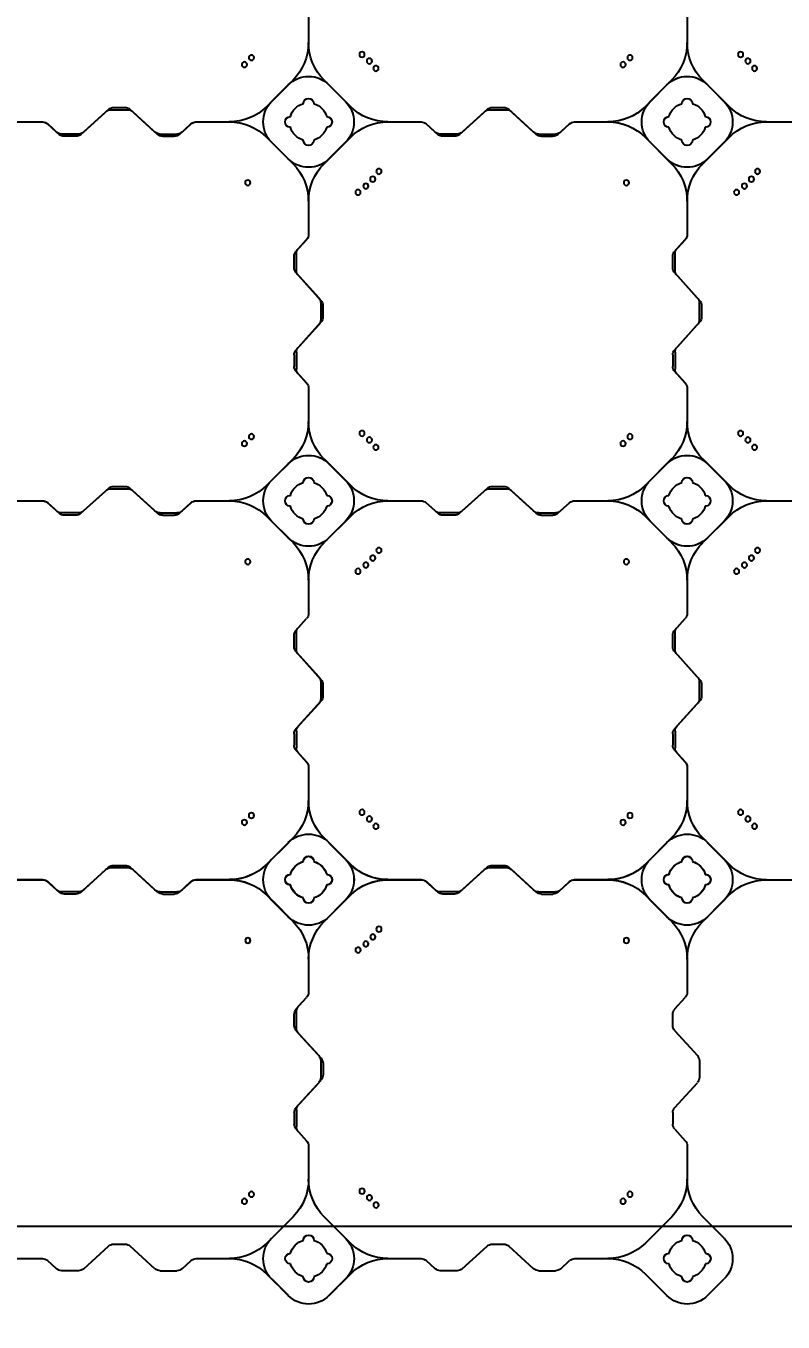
# Model space of a CAD drawing. Header units: millimetres. Extents: x -1612139 to -1260738, y 1141106 to 1536160.
# Drawn here: x -1322892 to -1321892, y 1253728 to 1255438 of the extents above; entities that cross this region are included whole.
import ezdxf

# ---------------------------------------------------------------- set-up
doc = ezdxf.new("R2010")
doc.units = ezdxf.units.MM
doc.header["$LTSCALE"] = 10
doc.layers.get('0').update_dxf_attribs({"linetype": 'CONTINUOUS'})
doc.layers.get('DEFPOINTS').update_dxf_attribs({"linetype": 'CONTINUOUS'})
doc.layers.add('W-FLOAT_BOWL浮筒', color=253, linetype='CONTINUOUS')
doc.styles.add('STANDARD_T3', font='simplex.shx', dxfattribs={"width": 0.7, "bigfont": 'gbcbig.shx'})
doc.dimstyles.new('W&&200', dxfattribs={"dimtxt": 700, "dimasz": 200, "dimexe": 500, "dimexo": 600, "dimgap": 200, "dimtad": 1, "dimdec": 0, "dimzin": 0, "dimdsep": 46, "dimtxsty": 'STANDARD_T3', "dimcen": 0.09, "dimclrd": 1, "dimclre": 1, "dimclrt": 7, "dimazin": 2, "dimtfac": 1, "dimtdec": 0, "dimtix": 1, "dimtmove": 2, "dimatfit": 3, "dimfxl": 100, "dimtolj": 1, "dimtzin": 0, "dimarcsym": 0})

# ---------------------------------------------------------------- blocks, each defined once
blk = doc.blocks.new('蓝色')
at = {"layer": 'W-FLOAT_BOWL浮筒', "color": 5}
for p, q in [((10479.5, 1549.2), (10451.2, 1520.9)), ((10457.5, 1527.3), (10479.4, 1549.2)), ((10533.2, 1549.2), (10555.2, 1527.3)), ((10533.2, 1549.2), (10561.5, 1520.9)), ((10979.5, 1549.2), (10951.2, 1520.9)), ((10957.5, 1527.3), (10979.4, 1549.2)), ((11033.2, 1549.2), (11055.2, 1527.3)), ((11033.2, 1549.2), (11061.5, 1520.9)), ((10173.5, 1513.8), (10161.6, 1503)), ((10202.5, 1516.4), (10180.2, 1516.4)), ((10209.2, 1513.8), (10242, 1484)), ((10303.5, 1513.8), (10270.7, 1484)), ((10310.2, 1516.4), (10332.5, 1516.4)), ((10339.2, 1513.8), (10351.1, 1503)), ((10673.5, 1513.8), (10661.6, 1503)), ((10702.5, 1516.4), (10680.2, 1516.4)), ((10709.2, 1513.8), (10742, 1484)), ((10803.5, 1513.8), (10770.7, 1484)), ((10810.2, 1516.4), (10832.5, 1516.4)), ((10839.2, 1513.8), (10851.1, 1503)), ((10110.9, 1500.4), (10154.9, 1500.4)), ((10357.8, 1500.4), (10401.6, 1500.4)), ((10610.9, 1500.4), (10654.9, 1500.4)), ((10857.8, 1500.4), (10901.6, 1500.4)), ((11110.9, 1500.4), (11154.9, 1500.4)), ((10248.7, 1481.4), (10264, 1481.4)), ((10485.8, 1445.1), (10451.1, 1479.9)), ((10457.5, 1473.5), (10485.8, 1445.2)), ((10526.8, 1445.1), (10561.6, 1479.9)), ((10555.2, 1473.5), (10526.8, 1445.2)), ((10748.7, 1481.4), (10764, 1481.4)), ((10985.8, 1445.1), (10951.1, 1479.9)), ((10957.5, 1473.5), (10985.8, 1445.2)), ((11026.8, 1445.1), (11061.6, 1479.9)), ((11055.2, 1473.5), (11026.8, 1445.2)), ((10506.3, 1351.6), (10506.3, 1395.8)), ((10506.3, 1351.8), (10506.3, 1395.8)), ((11006.3, 1351.6), (11006.3, 1395.8)), ((11006.3, 1351.8), (11006.3, 1395.8)), ((10489.9, 1329.7), (10503.7, 1344.9)), ((10492.9, 1333.2), (10503.7, 1345.1)), ((10989.9, 1329.7), (11003.7, 1344.9)), ((10992.9, 1333.2), (11003.7, 1345.1)), ((10487.3, 1307.7), (10487.3, 1323)), ((10490.3, 1304.2), (10490.3, 1326.5)), ((10987.3, 1307.7), (10987.3, 1323)), ((10990.3, 1304.2), (10990.3, 1326.5)), ((10489.9, 1301), (10519.7, 1268.2)), ((10989.9, 1301), (11019.7, 1268.2)), ((10492.9, 1297.5), (10522.7, 1264.7)), ((10992.9, 1297.5), (11022.7, 1264.7)), ((10522.3, 1239.2), (10522.3, 1261.5)), ((10525.3, 1242.7), (10525.3, 1258)), ((11022.3, 1239.2), (11022.3, 1261.5)), ((11025.3, 1242.7), (11025.3, 1258)), ((10489.9, 1199.7), (10519.7, 1232.5)), ((10492.9, 1203.2), (10522.7, 1236)), ((10989.9, 1199.7), (11019.7, 1232.5)), ((10992.9, 1203.2), (11022.7, 1236)), ((10487.3, 1193), (10487.3, 1177.7)), ((10490.3, 1196.5), (10490.3, 1174.2)), ((10987.3, 1193), (10987.3, 1177.7)), ((10990.3, 1196.5), (10990.3, 1174.2)), ((10489.9, 1171), (10503.7, 1155.8)), ((10492.9, 1167.5), (10503.7, 1155.6)), ((10989.9, 1171), (11003.7, 1155.8)), ((10992.9, 1167.5), (11003.7, 1155.6)), ((10506.3, 1105.1), (10506.3, 1149.1)), ((10506.3, 1105.1), (10506.3, 1148.9)), ((11006.3, 1105.1), (11006.3, 1149.1)), ((11006.3, 1105.1), (11006.3, 1148.9)), ((10451.1, 1020.9), (10485.8, 1055.6)), ((10479.5, 1049.2), (10451.2, 1020.9)), ((10457.5, 1027.2), (10485.8, 1055.5)), ((10457.5, 1027.3), (10479.4, 1049.2)), ((10561.6, 1020.9), (10526.8, 1055.6)), ((10555.2, 1027.2), (10526.8, 1055.5)), ((10533.2, 1049.2), (10555.2, 1027.3)), ((10533.2, 1049.2), (10561.5, 1020.9)), ((10951.1, 1020.9), (10985.8, 1055.6)), ((10979.5, 1049.2), (10951.2, 1020.9)), ((10957.5, 1027.2), (10985.8, 1055.5)), ((10957.5, 1027.3), (10979.4, 1049.2)), ((11061.6, 1020.9), (11026.8, 1055.6)), ((11055.2, 1027.2), (11026.8, 1055.5)), ((11033.2, 1049.2), (11055.2, 1027.3)), ((11033.2, 1049.2), (11061.5, 1020.9)), ((10173.5, 1013.8), (10161.6, 1003)), ((10177, 1016.8), (10161.8, 1003)), ((10202.5, 1016.4), (10180.2, 1016.4)), ((10199, 1019.4), (10183.7, 1019.4)), ((10205.7, 1016.8), (10238.5, 987)), ((10209.2, 1013.8), (10242, 984)), ((10303.5, 1013.8), (10270.7, 984)), ((10307, 1016.8), (10274.2, 987)), ((10310.2, 1016.4), (10332.5, 1016.4)), ((10313.7, 1019.4), (10329, 1019.4)), ((10335.7, 1016.8), (10350.9, 1003)), ((10339.2, 1013.8), (10351.1, 1003)), ((10673.5, 1013.8), (10661.6, 1003)), ((10677, 1016.8), (10661.8, 1003)), ((10702.5, 1016.4), (10680.2, 1016.4)), ((10699, 1019.4), (10683.7, 1019.4)), ((10705.7, 1016.8), (10738.5, 987)), ((10709.2, 1013.8), (10742, 984)), ((10803.5, 1013.8), (10770.7, 984)), ((10807, 1016.8), (10774.2, 987)), ((10810.2, 1016.4), (10832.5, 1016.4)), ((10813.7, 1019.4), (10829, 1019.4)), ((10835.7, 1016.8), (10850.9, 1003)), ((10839.2, 1013.8), (10851.1, 1003)), ((10110.9, 1000.4), (10154.9, 1000.4)), ((10110.9, 1000.4), (10155.1, 1000.4)), ((10357.6, 1000.4), (10401.6, 1000.4)), ((10357.8, 1000.4), (10401.6, 1000.4)), ((10610.9, 1000.4), (10654.9, 1000.4)), ((10610.9, 1000.4), (10655.1, 1000.4)), ((10857.6, 1000.4), (10901.6, 1000.4)), ((10857.8, 1000.4), (10901.6, 1000.4)), ((11110.9, 1000.4), (11154.9, 1000.4)), ((11110.9, 1000.4), (11155.1, 1000.4)), ((10245.2, 984.4), (10267.5, 984.4)), ((10248.7, 981.4), (10264, 981.4)), ((10485.8, 945.1), (10451.1, 979.9)), ((10479.5, 951.6), (10451.2, 979.9)), ((10526.8, 945.1), (10561.6, 979.9)), ((10533.2, 951.6), (10561.5, 979.9)), ((10745.2, 984.4), (10767.5, 984.4)), ((10748.7, 981.4), (10764, 981.4)), ((10985.8, 945.1), (10951.1, 979.9)), ((10979.5, 951.6), (10951.2, 979.9)), ((11026.8, 945.1), (11061.6, 979.9)), ((11033.2, 951.6), (11061.5, 979.9)), ((10457.5, 973.5), (10485.8, 945.2)), ((10479.4, 951.6), (10457.5, 973.5)), ((10555.2, 973.5), (10526.8, 945.2)), ((10555.2, 973.5), (10533.2, 951.6)), ((10957.5, 973.5), (10985.8, 945.2)), ((10979.4, 951.6), (10957.5, 973.5)), ((11055.2, 973.5), (11026.8, 945.2)), ((11055.2, 973.5), (11033.2, 951.6)), ((10506.3, 851.6), (10506.3, 895.8)), ((10506.3, 851.8), (10506.3, 895.8)), ((11006.3, 851.6), (11006.3, 895.8)), ((11006.3, 851.8), (11006.3, 895.8)), ((10489.9, 829.7), (10503.7, 844.9)), ((10492.9, 833.2), (10503.7, 845.1)), ((10989.9, 829.7), (11003.7, 844.9)), ((10992.9, 833.2), (11003.7, 845.1)), ((10487.3, 807.7), (10487.3, 823)), ((10490.3, 804.2), (10490.3, 826.5)), ((10987.3, 807.7), (10987.3, 823)), ((10990.3, 804.2), (10990.3, 826.5)), ((10489.9, 801), (10519.7, 768.2)), ((10492.9, 797.5), (10522.7, 764.7)), ((10989.9, 801), (11019.7, 768.2)), ((10992.9, 797.5), (11022.7, 764.7)), ((10522.3, 739.2), (10522.3, 761.5)), ((10525.3, 742.7), (10525.3, 758)), ((11022.3, 739.2), (11022.3, 761.5)), ((11025.3, 742.7), (11025.3, 758)), ((10492.9, 703.2), (10522.7, 736)), ((10992.9, 703.2), (11022.7, 736)), ((10489.9, 699.7), (10519.7, 732.5)), ((10989.9, 699.7), (11019.7, 732.5)), ((10487.3, 693), (10487.3, 677.7)), ((10490.3, 696.5), (10490.3, 674.2)), ((10987.3, 693), (10987.3, 677.7)), ((10990.3, 696.5), (10990.3, 674.2)), ((10489.9, 671), (10503.7, 655.8)), ((10492.9, 667.5), (10503.7, 655.6)), ((10989.9, 671), (11003.7, 655.8)), ((10992.9, 667.5), (11003.7, 655.6)), ((10506.3, 605.1), (10506.3, 649.1)), ((10506.3, 605.1), (10506.3, 648.9)), ((11006.3, 605.1), (11006.3, 649.1)), ((11006.3, 605.1), (11006.3, 648.9)), ((10451.1, 520.9), (10485.8, 555.6)), ((10479.5, 549.2), (10451.2, 520.9)), ((10457.5, 527.2), (10485.8, 555.5)), ((10457.5, 527.3), (10479.4, 549.2)), ((10561.6, 520.9), (10526.8, 555.6)), ((10555.2, 527.2), (10526.8, 555.5)), ((10533.2, 549.2), (10555.2, 527.3)), ((10533.2, 549.2), (10561.5, 520.9)), ((10951.1, 520.9), (10985.8, 555.6)), ((10979.5, 549.2), (10951.2, 520.9)), ((10957.5, 527.2), (10985.8, 555.5)), ((10957.5, 527.3), (10979.4, 549.2)), ((11061.6, 520.9), (11026.8, 555.6)), ((11055.2, 527.2), (11026.8, 555.5)), ((11033.2, 549.2), (11055.2, 527.3)), ((11033.2, 549.2), (11061.5, 520.9)), ((10173.5, 513.8), (10161.6, 503)), ((10177, 516.8), (10161.8, 503)), ((10202.5, 516.4), (10180.2, 516.4)), ((10199, 519.4), (10183.7, 519.4)), ((10205.7, 516.8), (10238.5, 487)), ((10209.2, 513.8), (10242, 484)), ((10303.5, 513.8), (10270.7, 484)), ((10307, 516.8), (10274.2, 487)), ((10310.2, 516.4), (10332.5, 516.4)), ((10313.7, 519.4), (10329, 519.4)), ((10335.7, 516.8), (10350.9, 503)), ((10339.2, 513.8), (10351.1, 503)), ((10673.5, 513.8), (10661.6, 503)), ((10677, 516.8), (10661.8, 503)), ((10702.5, 516.4), (10680.2, 516.4)), ((10699, 519.4), (10683.7, 519.4)), ((10705.7, 516.8), (10738.5, 487)), ((10709.2, 513.8), (10742, 484)), ((10803.5, 513.8), (10770.7, 484)), ((10807, 516.8), (10774.2, 487)), ((10810.2, 516.4), (10832.5, 516.4)), ((10813.7, 519.4), (10829, 519.4)), ((10835.7, 516.8), (10850.9, 503)), ((10839.2, 513.8), (10851.1, 503)), ((10110.9, 500.4), (10155.1, 500.4)), ((10110.9, 500.4), (10154.9, 500.4)), ((10357.6, 500.4), (10401.6, 500.4)), ((10357.8, 500.4), (10401.6, 500.4)), ((10610.9, 500.4), (10655.1, 500.4)), ((10610.9, 500.4), (10654.9, 500.4)), ((10857.6, 500.4), (10901.6, 500.4)), ((10857.8, 500.4), (10901.6, 500.4)), ((11110.9, 500.4), (11155.1, 500.4)), ((11110.9, 500.4), (11154.9, 500.4)), ((10245.2, 484.4), (10267.5, 484.4)), ((10248.7, 481.4), (10264, 481.4)), ((10485.8, 445.1), (10451.1, 479.9)), ((10479.5, 451.6), (10451.2, 479.9)), ((10526.8, 445.1), (10561.6, 479.9)), ((10533.2, 451.6), (10561.5, 479.9)), ((10745.2, 484.4), (10767.5, 484.4)), ((10748.7, 481.4), (10764, 481.4)), ((10985.8, 445.1), (10951.1, 479.9)), ((10979.5, 451.6), (10951.2, 479.9)), ((11026.8, 445.1), (11061.6, 479.9)), ((11033.2, 451.6), (11061.5, 479.9)), ((10479.4, 451.6), (10457.5, 473.5)), ((10457.5, 473.5), (10485.8, 445.2)), ((10555.2, 473.5), (10526.8, 445.2)), ((10555.2, 473.5), (10533.2, 451.6)), ((10979.4, 451.6), (10957.5, 473.5)), ((10957.5, 473.5), (10985.8, 445.2)), ((11055.2, 473.5), (11026.8, 445.2)), ((11055.2, 473.5), (11033.2, 451.6)), ((10506.3, 351.6), (10506.3, 395.8)), ((10506.3, 351.8), (10506.3, 395.8)), ((11006.3, 351.6), (11006.3, 395.8)), ((11006.3, 351.8), (11006.3, 395.8))]:
    blk.add_line(p, q, dxfattribs=at)
for centre in [(10421.6, 1424.8), (10586.6, 1420.1), (10595.3, 1429.8), (10921.6, 1424.8), (11086.6, 1420.1), (11095.3, 1429.8), (10430.8, 1415.6), (10576.9, 1411.4), (10930.8, 1415.6), (11076.9, 1411.4), (10571.6, 1093.3), (11071.6, 1093.3), (10426, 1080.7), (10581.9, 1085.1), (10591.1, 1075.9), (10926, 1080.7), (11081.9, 1085.1), (11091.1, 1075.9), (10599.2, 1065.7), (11099.2, 1065.7), (10421.6, 924.8), (10595.3, 929.8), (10921.6, 924.8), (11095.3, 929.8), (10430.8, 915.6), (10576.9, 911.4), (10586.6, 920.1), (10930.8, 915.6), (11076.9, 911.4), (11086.6, 920.1), (10426, 580.7), (10571.6, 593.3), (10581.9, 585.1), (10926, 580.7), (11071.6, 593.3), (11081.9, 585.1), (10591.1, 575.9), (10599.2, 565.7), (11091.1, 575.9), (11099.2, 565.7), (10421.6, 424.8), (10595.3, 429.8), (10921.6, 424.8), (11095.3, 429.8), (10430.8, 415.6), (10576.9, 411.4), (10586.6, 420.1), (10930.8, 415.6), (11076.9, 411.4), (11086.6, 420.1)]:
    blk.add_circle(centre, 3.5, dxfattribs=at)
for centre, radius, start, end in [((10506.3, 1522.3), 38, 45, 135), ((10506.4, 1522.3), 38, 45, 135), ((11006.3, 1522.3), 38, 45, 135), ((11006.4, 1522.3), 38, 45, 135), ((10484.4, 1500.4), 38, 135, 225), ((10506.3, 1500.4), 25, 106.2602, 163.7398), ((10506.3, 1500.4), 25, 106.2602, 163.7398), ((10506.3, 1524.4), 7, 0, 180), ((10506.3, 1524.4), 7, 0, 180), ((10506.3, 1500.4), 25, 16.2602, 73.7398), ((10506.3, 1500.4), 25, 16.2602, 73.7398), ((10528.3, 1500.4), 38, 315, 45), ((10984.4, 1500.4), 38, 135, 225), ((11006.3, 1500.4), 25, 106.2602, 163.7398), ((11006.3, 1500.4), 25, 106.2602, 163.7398), ((11006.3, 1524.4), 7, 0, 180), ((11006.3, 1524.4), 7, 0, 180), ((11006.3, 1500.4), 25, 16.2602, 73.7398), ((11006.3, 1500.4), 25, 16.2602, 73.7398), ((11028.3, 1500.4), 38, 315, 45), ((10180.2, 1506.4), 10, 90, 132.2737), ((10202.5, 1506.4), 10, 47.7263, 90), ((10310.2, 1506.4), 10, 90, 132.2737), ((10332.5, 1506.4), 10, 47.7263, 90), ((10401.7, 1570.4), 70, 270, 315), ((10482.3, 1500.4), 7, 90, 270), ((10482.3, 1500.4), 7, 90, 270), ((10530.3, 1500.4), 7, 270, 90), ((10530.3, 1500.4), 7, 270, 90), ((10611, 1570.4), 70, 225, 270), ((10680.2, 1506.4), 10, 90, 132.2737), ((10702.5, 1506.4), 10, 47.7263, 90), ((10810.2, 1506.4), 10, 90, 132.2737), ((10832.5, 1506.4), 10, 47.7263, 90), ((10901.7, 1570.4), 70, 270, 315), ((10982.3, 1500.4), 7, 90, 270), ((10982.3, 1500.4), 7, 90, 270), ((11030.3, 1500.4), 7, 270, 90), ((11030.3, 1500.4), 7, 270, 90), ((11111, 1570.4), 70, 225, 270), ((10154.9, 1510.4), 10, 270, 312.2737), ((10357.8, 1510.4), 10, 227.7263, 270), ((10401.6, 1430.4), 70, 45, 90), ((10506.3, 1500.4), 25, 196.2602, 253.7398), ((10506.3, 1500.4), 25, 196.2602, 253.7398), ((10506.3, 1500.4), 25, 286.2602, 343.7398), ((10506.3, 1500.4), 25, 286.2602, 343.7398), ((10611.1, 1430.4), 70, 90, 135), ((10654.9, 1510.4), 10, 270, 312.2737), ((10857.8, 1510.4), 10, 227.7263, 270), ((10901.6, 1430.4), 70, 45, 90), ((11006.3, 1500.4), 25, 196.2602, 253.7398), ((11006.3, 1500.4), 25, 196.2602, 253.7398), ((11006.3, 1500.4), 25, 286.2602, 343.7398), ((11006.3, 1500.4), 25, 286.2602, 343.7398), ((11111.1, 1430.4), 70, 90, 135), ((10248.7, 1491.4), 10, 227.7263, 270), ((10264, 1491.4), 10, 270, 312.2737), ((10506.3, 1476.4), 7, 180, 0), ((10506.3, 1476.4), 7, 180, 0), ((10748.7, 1491.4), 10, 227.7263, 270), ((10764, 1491.4), 10, 270, 312.2737), ((11006.3, 1476.4), 7, 180, 0), ((11006.3, 1476.4), 7, 180, 0), ((10436.3, 1395.7), 70, 0, 45), ((10436.3, 1395.7), 70, 0, 45), ((10576.3, 1395.7), 70, 135, 180), ((10576.3, 1395.7), 70, 135, 180), ((10936.3, 1395.7), 70, 0, 45), ((10936.3, 1395.7), 70, 0, 45), ((11076.3, 1395.7), 70, 135, 180), ((11076.3, 1395.7), 70, 135, 180), ((10496.3, 1351.8), 10, 317.7263, 0), ((10496.3, 1351.6), 10, 317.7263, 0), ((10996.3, 1351.8), 10, 317.7263, 0), ((10996.3, 1351.6), 10, 317.7263, 0), ((10497.3, 1323), 10, 137.7263, 180), ((10500.3, 1326.5), 10, 137.7263, 180), ((10997.3, 1323), 10, 137.7263, 180), ((11000.3, 1326.5), 10, 137.7263, 180), ((10497.3, 1307.7), 10, 180, 222.2737), ((10500.3, 1304.2), 10, 180, 222.2737), ((10997.3, 1307.7), 10, 180, 222.2737), ((11000.3, 1304.2), 10, 180, 222.2737), ((10512.3, 1261.5), 10, 0, 42.2737), ((11012.3, 1261.5), 10, 0, 42.2737), ((10515.3, 1258), 10, 0, 42.2737), ((11015.3, 1258), 10, 0, 42.2737), ((10512.3, 1239.2), 10, 317.7263, 0), ((10515.3, 1242.7), 10, 317.7263, 0), ((11012.3, 1239.2), 10, 317.7263, 0), ((11015.3, 1242.7), 10, 317.7263, 0), ((10497.3, 1193), 10, 137.7263, 180), ((10500.3, 1196.5), 10, 137.7263, 180), ((10997.3, 1193), 10, 137.7263, 180), ((11000.3, 1196.5), 10, 137.7263, 180), ((10497.3, 1177.7), 10, 180, 222.2737), ((10500.3, 1174.2), 10, 180, 222.2737), ((10997.3, 1177.7), 10, 180, 222.2737), ((11000.3, 1174.2), 10, 180, 222.2737), ((10496.3, 1149.1), 10, 0, 42.2737), ((10496.3, 1148.9), 10, 0, 42.2737), ((10996.3, 1149.1), 10, 0, 42.2737), ((10996.3, 1148.9), 10, 0, 42.2737), ((10436.3, 1105.1), 70, 315, 0), ((10436.3, 1105), 70, 315, 0), ((10576.3, 1105.1), 70, 180, 225), ((10576.3, 1105), 70, 180, 225), ((10936.3, 1105.1), 70, 315, 0), ((10936.3, 1105), 70, 315, 0), ((11076.3, 1105.1), 70, 180, 225), ((11076.3, 1105), 70, 180, 225), ((10506.3, 1022.3), 38, 45, 135), ((10506.4, 1022.3), 38, 45, 135), ((11006.3, 1022.3), 38, 45, 135), ((11006.4, 1022.3), 38, 45, 135), ((10484.4, 1000.4), 38, 135, 225), ((10484.4, 1000.3), 38, 135, 225), ((10506.3, 1024.4), 7, 0, 180), ((10506.3, 1024.4), 7, 0, 180), ((10506.3, 1024.4), 7, 0, 180), ((10506.3, 1024.4), 7, 0, 180), ((10528.3, 1000.4), 38, 315, 45), ((10528.3, 1000.3), 38, 315, 45), ((10984.4, 1000.4), 38, 135, 225), ((10984.4, 1000.3), 38, 135, 225), ((11006.3, 1024.4), 7, 0, 180), ((11006.3, 1024.4), 7, 0, 180), ((11006.3, 1024.4), 7, 0, 180), ((11006.3, 1024.4), 7, 0, 180), ((11028.3, 1000.4), 38, 315, 45), ((11028.3, 1000.3), 38, 315, 45), ((10180.2, 1006.4), 10, 90, 132.2737), ((10183.7, 1009.4), 10, 90, 132.2737), ((10199, 1009.4), 10, 47.7263, 90), ((10202.5, 1006.4), 10, 47.7263, 90), ((10310.2, 1006.4), 10, 90, 132.2737), ((10313.7, 1009.4), 10, 90, 132.2737), ((10329, 1009.4), 10, 47.7263, 90), ((10332.5, 1006.4), 10, 47.7263, 90), ((10401.6, 1070.4), 70, 270, 315), ((10401.7, 1070.4), 70, 270, 315), ((10506.3, 1000.4), 25, 106.2602, 163.7398), ((10506.3, 1000.4), 25, 106.2602, 163.7398), ((10506.3, 1000.4), 25, 106.2602, 163.7398), ((10506.3, 1000.4), 25, 106.2602, 163.7398), ((10506.3, 1000.4), 25, 16.2602, 73.7398), ((10506.3, 1000.4), 25, 16.2602, 73.7398), ((10506.3, 1000.4), 25, 16.2602, 73.7398), ((10506.3, 1000.4), 25, 16.2602, 73.7398), ((10611, 1070.4), 70, 225, 270), ((10611.1, 1070.4), 70, 225, 270), ((10680.2, 1006.4), 10, 90, 132.2737), ((10683.7, 1009.4), 10, 90, 132.2737), ((10699, 1009.4), 10, 47.7263, 90), ((10702.5, 1006.4), 10, 47.7263, 90), ((10810.2, 1006.4), 10, 90, 132.2737), ((10813.7, 1009.4), 10, 90, 132.2737), ((10829, 1009.4), 10, 47.7263, 90), ((10832.5, 1006.4), 10, 47.7263, 90), ((10901.6, 1070.4), 70, 270, 315), ((10901.7, 1070.4), 70, 270, 315), ((11006.3, 1000.4), 25, 106.2602, 163.7398), ((11006.3, 1000.4), 25, 106.2602, 163.7398), ((11006.3, 1000.4), 25, 106.2602, 163.7398), ((11006.3, 1000.4), 25, 106.2602, 163.7398), ((11006.3, 1000.4), 25, 16.2602, 73.7398), ((11006.3, 1000.4), 25, 16.2602, 73.7398), ((11006.3, 1000.4), 25, 16.2602, 73.7398), ((11006.3, 1000.4), 25, 16.2602, 73.7398), ((11111, 1070.4), 70, 225, 270), ((11111.1, 1070.4), 70, 225, 270), ((10154.9, 1010.4), 10, 270, 312.2737), ((10155.1, 1010.4), 10, 270, 312.2737), ((10357.6, 1010.4), 10, 227.7263, 270), ((10357.8, 1010.4), 10, 227.7263, 270), ((10401.6, 930.4), 70, 45, 90), ((10401.7, 930.4), 70, 45, 90), ((10482.3, 1000.4), 7, 90, 270), ((10482.3, 1000.4), 7, 90, 270), ((10482.3, 1000.4), 7, 90, 270), ((10482.3, 1000.4), 7, 90, 270), ((10506.3, 1000.4), 25, 196.2602, 253.7398), ((10506.3, 1000.4), 25, 196.2602, 253.7398), ((10506.3, 1000.4), 25, 196.2602, 253.7398), ((10506.3, 1000.4), 25, 196.2602, 253.7398), ((10506.3, 1000.4), 25, 286.2602, 343.7398), ((10506.3, 1000.4), 25, 286.2602, 343.7398), ((10506.3, 1000.4), 25, 286.2602, 343.7398), ((10506.3, 1000.4), 25, 286.2602, 343.7398), ((10530.3, 1000.4), 7, 270, 90), ((10530.3, 1000.4), 7, 270, 90), ((10530.3, 1000.4), 7, 270, 90), ((10530.3, 1000.4), 7, 270, 90), ((10611, 930.4), 70, 90, 135), ((10611.1, 930.4), 70, 90, 135), ((10654.9, 1010.4), 10, 270, 312.2737), ((10655.1, 1010.4), 10, 270, 312.2737), ((10857.6, 1010.4), 10, 227.7263, 270), ((10857.8, 1010.4), 10, 227.7263, 270), ((10901.6, 930.4), 70, 45, 90), ((10901.7, 930.4), 70, 45, 90), ((10982.3, 1000.4), 7, 90, 270), ((10982.3, 1000.4), 7, 90, 270), ((10982.3, 1000.4), 7, 90, 270), ((10982.3, 1000.4), 7, 90, 270), ((11006.3, 1000.4), 25, 196.2602, 253.7398), ((11006.3, 1000.4), 25, 196.2602, 253.7398), ((11006.3, 1000.4), 25, 196.2602, 253.7398), ((11006.3, 1000.4), 25, 196.2602, 253.7398), ((11006.3, 1000.4), 25, 286.2602, 343.7398), ((11006.3, 1000.4), 25, 286.2602, 343.7398), ((11006.3, 1000.4), 25, 286.2602, 343.7398), ((11006.3, 1000.4), 25, 286.2602, 343.7398), ((11030.3, 1000.4), 7, 270, 90), ((11030.3, 1000.4), 7, 270, 90), ((11030.3, 1000.4), 7, 270, 90), ((11030.3, 1000.4), 7, 270, 90), ((11111, 930.4), 70, 90, 135), ((11111.1, 930.4), 70, 90, 135), ((10245.2, 994.4), 10, 227.7263, 270), ((10248.7, 991.4), 10, 227.7263, 270), ((10264, 991.4), 10, 270, 312.2737), ((10267.5, 994.4), 10, 270, 312.2737), ((10506.3, 976.4), 7, 180, 0), ((10506.3, 976.4), 7, 180, 0), ((10506.3, 976.4), 7, 180, 0), ((10506.3, 976.4), 7, 180, 0), ((10745.2, 994.4), 10, 227.7263, 270), ((10748.7, 991.4), 10, 227.7263, 270), ((10764, 991.4), 10, 270, 312.2737), ((10767.5, 994.4), 10, 270, 312.2737), ((11006.3, 976.4), 7, 180, 0), ((11006.3, 976.4), 7, 180, 0), ((11006.3, 976.4), 7, 180, 0), ((11006.3, 976.4), 7, 180, 0), ((10506.3, 978.4), 38, 225, 315), ((10506.4, 978.4), 38, 225, 315), ((10436.3, 895.7), 70, 0, 45), ((10436.3, 895.7), 70, 0, 45), ((10576.3, 895.7), 70, 135, 180), ((10576.3, 895.7), 70, 135, 180), ((11006.3, 978.4), 38, 225, 315), ((11006.4, 978.4), 38, 225, 315), ((10936.3, 895.7), 70, 0, 45), ((10936.3, 895.7), 70, 0, 45), ((11076.3, 895.7), 70, 135, 180), ((11076.3, 895.7), 70, 135, 180), ((10496.3, 851.8), 10, 317.7263, 0), ((10496.3, 851.6), 10, 317.7263, 0), ((10996.3, 851.8), 10, 317.7263, 0), ((10996.3, 851.6), 10, 317.7263, 0), ((10497.3, 823), 10, 137.7263, 180), ((10500.3, 826.5), 10, 137.7263, 180), ((10997.3, 823), 10, 137.7263, 180), ((11000.3, 826.5), 10, 137.7263, 180), ((10497.3, 807.7), 10, 180, 222.2737), ((10500.3, 804.2), 10, 180, 222.2737), ((10997.3, 807.7), 10, 180, 222.2737), ((11000.3, 804.2), 10, 180, 222.2737), ((10512.3, 761.5), 10, 0, 42.2737), ((10515.3, 758), 10, 0, 42.2737), ((11012.3, 761.5), 10, 0, 42.2737), ((11015.3, 758), 10, 0, 42.2737), ((10512.3, 739.2), 10, 317.7263, 0), ((10515.3, 742.7), 10, 317.7263, 0), ((11012.3, 739.2), 10, 317.7263, 0), ((11015.3, 742.7), 10, 317.7263, 0), ((10500.3, 696.5), 10, 137.7263, 180), ((11000.3, 696.5), 10, 137.7263, 180), ((10497.3, 693), 10, 137.7263, 180), ((10997.3, 693), 10, 137.7263, 180), ((10497.3, 677.7), 10, 180, 222.2737), ((10500.3, 674.2), 10, 180, 222.2737), ((10997.3, 677.7), 10, 180, 222.2737), ((11000.3, 674.2), 10, 180, 222.2737), ((10496.3, 649.1), 10, 0, 42.2737), ((10496.3, 648.9), 10, 0, 42.2737), ((10996.3, 649.1), 10, 0, 42.2737), ((10996.3, 648.9), 10, 0, 42.2737), ((10436.3, 605.1), 70, 315, 0), ((10436.3, 605), 70, 315, 0), ((10576.3, 605.1), 70, 180, 225), ((10576.3, 605), 70, 180, 225), ((10936.3, 605.1), 70, 315, 0), ((10936.3, 605), 70, 315, 0), ((11076.3, 605.1), 70, 180, 225), ((11076.3, 605), 70, 180, 225), ((10506.3, 522.3), 38, 45, 135), ((10506.4, 522.3), 38, 45, 135), ((11006.3, 522.3), 38, 45, 135), ((11006.4, 522.3), 38, 45, 135), ((10506.3, 524.4), 7, 0, 180), ((10506.3, 524.4), 7, 0, 180), ((10506.3, 524.4), 7, 0, 180), ((10506.3, 524.4), 7, 0, 180), ((11006.3, 524.4), 7, 0, 180), ((11006.3, 524.4), 7, 0, 180), ((11006.3, 524.4), 7, 0, 180), ((11006.3, 524.4), 7, 0, 180), ((10180.2, 506.4), 10, 90, 132.2737), ((10183.7, 509.4), 10, 90, 132.2737), ((10199, 509.4), 10, 47.7263, 90), ((10202.5, 506.4), 10, 47.7263, 90), ((10310.2, 506.4), 10, 90, 132.2737), ((10313.7, 509.4), 10, 90, 132.2737), ((10329, 509.4), 10, 47.7263, 90), ((10332.5, 506.4), 10, 47.7263, 90), ((10401.6, 570.4), 70, 270, 315), ((10401.7, 570.4), 70, 270, 315), ((10484.4, 500.4), 38, 135, 225), ((10484.4, 500.3), 38, 135, 225), ((10506.3, 500.4), 25, 106.2602, 163.7398), ((10506.3, 500.4), 25, 106.2602, 163.7398), ((10506.3, 500.4), 25, 106.2602, 163.7398), ((10506.3, 500.4), 25, 106.2602, 163.7398), ((10506.3, 500.4), 25, 16.2602, 73.7398), ((10506.3, 500.4), 25, 16.2602, 73.7398), ((10506.3, 500.4), 25, 16.2602, 73.7398), ((10506.3, 500.4), 25, 16.2602, 73.7398), ((10528.3, 500.4), 38, 315, 45), ((10528.3, 500.3), 38, 315, 45), ((10611, 570.4), 70, 225, 270), ((10611.1, 570.4), 70, 225, 270), ((10680.2, 506.4), 10, 90, 132.2737), ((10683.7, 509.4), 10, 90, 132.2737), ((10699, 509.4), 10, 47.7263, 90), ((10702.5, 506.4), 10, 47.7263, 90), ((10810.2, 506.4), 10, 90, 132.2737), ((10813.7, 509.4), 10, 90, 132.2737), ((10829, 509.4), 10, 47.7263, 90), ((10832.5, 506.4), 10, 47.7263, 90), ((10901.6, 570.4), 70, 270, 315), ((10901.7, 570.4), 70, 270, 315), ((10984.4, 500.4), 38, 135, 225), ((10984.4, 500.3), 38, 135, 225), ((11006.3, 500.4), 25, 106.2602, 163.7398), ((11006.3, 500.4), 25, 106.2602, 163.7398), ((11006.3, 500.4), 25, 106.2602, 163.7398), ((11006.3, 500.4), 25, 106.2602, 163.7398), ((11006.3, 500.4), 25, 16.2602, 73.7398), ((11006.3, 500.4), 25, 16.2602, 73.7398), ((11006.3, 500.4), 25, 16.2602, 73.7398), ((11006.3, 500.4), 25, 16.2602, 73.7398), ((11028.3, 500.4), 38, 315, 45), ((11028.3, 500.3), 38, 315, 45), ((11111, 570.4), 70, 225, 270), ((11111.1, 570.4), 70, 225, 270), ((10154.9, 510.4), 10, 270, 312.2737), ((10155.1, 510.4), 10, 270, 312.2737), ((10357.6, 510.4), 10, 227.7263, 270), ((10357.8, 510.4), 10, 227.7263, 270), ((10401.6, 430.4), 70, 45, 90), ((10401.7, 430.4), 70, 45, 90), ((10482.3, 500.4), 7, 90, 270), ((10482.3, 500.4), 7, 90, 270), ((10482.3, 500.4), 7, 90, 270), ((10482.3, 500.4), 7, 90, 270), ((10530.3, 500.4), 7, 270, 90), ((10530.3, 500.4), 7, 270, 90), ((10530.3, 500.4), 7, 270, 90), ((10530.3, 500.4), 7, 270, 90), ((10611, 430.4), 70, 90, 135), ((10611.1, 430.4), 70, 90, 135), ((10654.9, 510.4), 10, 270, 312.2737), ((10655.1, 510.4), 10, 270, 312.2737), ((10857.6, 510.4), 10, 227.7263, 270), ((10857.8, 510.4), 10, 227.7263, 270), ((10901.6, 430.4), 70, 45, 90), ((10901.7, 430.4), 70, 45, 90), ((10982.3, 500.4), 7, 90, 270), ((10982.3, 500.4), 7, 90, 270), ((10982.3, 500.4), 7, 90, 270), ((10982.3, 500.4), 7, 90, 270), ((11030.3, 500.4), 7, 270, 90), ((11030.3, 500.4), 7, 270, 90), ((11030.3, 500.4), 7, 270, 90), ((11030.3, 500.4), 7, 270, 90), ((11111, 430.4), 70, 90, 135), ((11111.1, 430.4), 70, 90, 135), ((10245.2, 494.4), 10, 227.7263, 270), ((10248.7, 491.4), 10, 227.7263, 270), ((10264, 491.4), 10, 270, 312.2737), ((10267.5, 494.4), 10, 270, 312.2737), ((10506.3, 500.4), 25, 196.2602, 253.7398), ((10506.3, 500.4), 25, 196.2602, 253.7398), ((10506.3, 500.4), 25, 196.2602, 253.7398), ((10506.3, 500.4), 25, 196.2602, 253.7398), ((10506.3, 500.4), 25, 286.2602, 343.7398), ((10506.3, 500.4), 25, 286.2602, 343.7398), ((10506.3, 500.4), 25, 286.2602, 343.7398), ((10506.3, 500.4), 25, 286.2602, 343.7398), ((10745.2, 494.4), 10, 227.7263, 270), ((10748.7, 491.4), 10, 227.7263, 270), ((10764, 491.4), 10, 270, 312.2737), ((10767.5, 494.4), 10, 270, 312.2737), ((11006.3, 500.4), 25, 196.2602, 253.7398), ((11006.3, 500.4), 25, 196.2602, 253.7398), ((11006.3, 500.4), 25, 196.2602, 253.7398), ((11006.3, 500.4), 25, 196.2602, 253.7398), ((11006.3, 500.4), 25, 286.2602, 343.7398), ((11006.3, 500.4), 25, 286.2602, 343.7398), ((11006.3, 500.4), 25, 286.2602, 343.7398), ((11006.3, 500.4), 25, 286.2602, 343.7398), ((10506.3, 476.4), 7, 180, 0), ((10506.3, 476.4), 7, 180, 0), ((10506.3, 476.4), 7, 180, 0), ((10506.3, 476.4), 7, 180, 0), ((11006.3, 476.4), 7, 180, 0), ((11006.3, 476.4), 7, 180, 0), ((11006.3, 476.4), 7, 180, 0), ((11006.3, 476.4), 7, 180, 0), ((10506.3, 478.4), 38, 225, 315), ((10506.4, 478.4), 38, 225, 315), ((10436.3, 395.7), 70, 0, 45), ((10436.3, 395.7), 70, 0, 45), ((10576.3, 395.7), 70, 135, 180), ((10576.3, 395.7), 70, 135, 180), ((11006.3, 478.4), 38, 225, 315), ((11006.4, 478.4), 38, 225, 315), ((10936.3, 395.7), 70, 0, 45), ((10936.3, 395.7), 70, 0, 45), ((11076.3, 395.7), 70, 135, 180), ((11076.3, 395.7), 70, 135, 180)]:
    blk.add_arc(centre, radius, start, end, dxfattribs=at)
blk = doc.blocks.new('橙色')
at = {"layer": 'W-FLOAT_BOWL浮筒', "color": 30}
for p, q in [((10973.2, 2548.8), (10944.8, 2520.5)), ((10951.2, 2526.9), (10973.1, 2548.8)), ((11026.8, 2548.8), (11055.2, 2520.5)), ((11026.9, 2548.8), (11048.8, 2526.9)), ((11473.2, 2548.8), (11444.8, 2520.5)), ((11526.9, 2548.8), (11548.8, 2526.9)), ((10696.1, 2516), (10673.9, 2516)), ((10803.9, 2516), (10826.1, 2516)), ((11196.1, 2516), (11173.9, 2516)), ((11303.9, 2516), (11326.1, 2516)), ((10604.6, 2500), (10648.5, 2500)), ((10667.1, 2513.4), (10655.3, 2502.6)), ((10702.9, 2513.4), (10735.6, 2483.6)), ((10797.1, 2513.4), (10764.4, 2483.6)), ((10832.9, 2513.4), (10844.7, 2502.6)), ((10851.5, 2500), (10895.3, 2500)), ((11104.6, 2500), (11148.5, 2500)), ((11167.1, 2513.4), (11155.3, 2502.6)), ((11202.9, 2513.4), (11235.6, 2483.6)), ((11297.1, 2513.4), (11264.4, 2483.6)), ((11332.9, 2513.4), (11344.7, 2502.6)), ((11351.5, 2500), (11395.3, 2500)), ((10742.4, 2481), (10757.6, 2481)), ((11242.4, 2481), (11257.6, 2481)), ((10979.5, 2444.8), (10944.8, 2479.5)), ((10951.2, 2473.2), (10979.5, 2444.8)), ((11020.5, 2444.8), (11055.2, 2479.5)), ((11048.8, 2473.2), (11020.5, 2444.8)), ((11479.5, 2444.8), (11444.8, 2479.5)), ((11548.8, 2473.2), (11520.5, 2444.8)), ((11000, 2351.3), (11000, 2395.4)), ((11000, 2351.5), (11000, 2395.4)), ((11500, 2351.3), (11500, 2395.4)), ((10983.6, 2329.4), (10997.4, 2344.5)), ((10986.6, 2332.9), (10997.4, 2344.7)), ((11483.6, 2329.4), (11497.4, 2344.5)), ((10984, 2303.9), (10984, 2326.1)), ((10981, 2307.4), (10981, 2322.6)), ((11481, 2307.4), (11481, 2322.6)), ((10983.6, 2300.6), (11013.4, 2267.9)), ((10986.6, 2297.1), (11016.4, 2264.4)), ((11483.6, 2300.6), (11513.4, 2267.9)), ((11016, 2238.9), (11016, 2261.1)), ((11516, 2238.9), (11516, 2261.1)), ((11019, 2242.4), (11019, 2257.6)), ((10983.6, 2199.4), (11013.4, 2232.1)), ((10986.6, 2202.9), (11016.4, 2235.6)), ((11483.6, 2199.4), (11513.4, 2232.1)), ((10981, 2192.6), (10981, 2177.4)), ((10984, 2196.1), (10984, 2173.9)), ((11481, 2192.6), (11481, 2177.4)), ((10983.6, 2170.6), (10997.4, 2155.5)), ((10986.6, 2167.1), (10997.4, 2155.3)), ((11483.6, 2170.6), (11497.4, 2155.5)), ((11000, 2104.7), (11000, 2148.7)), ((11000, 2104.7), (11000, 2148.5)), ((11500, 2104.7), (11500, 2148.7)), ((10944.8, 2020.5), (10979.5, 2055.2)), ((10951.2, 2026.8), (10979.5, 2055.2)), ((11048.8, 2026.8), (11020.5, 2055.2)), ((11055.2, 2020.5), (11020.5, 2055.2)), ((11444.8, 2020.5), (11479.5, 2055.2)), ((11548.8, 2026.8), (11520.5, 2055.2)), ((10692.6, 2019), (10677.4, 2019)), ((10807.4, 2019), (10822.6, 2019)), ((11192.6, 2019), (11177.4, 2019)), ((11307.4, 2019), (11322.6, 2019)), ((10670.6, 2016.4), (10655.5, 2002.6)), ((10699.4, 2016.4), (10732.1, 1986.6)), ((10800.6, 2016.4), (10767.9, 1986.6)), ((10829.4, 2016.4), (10844.5, 2002.6)), ((11170.6, 2016.4), (11155.5, 2002.6)), ((11199.4, 2016.4), (11232.1, 1986.6)), ((11300.6, 2016.4), (11267.9, 1986.6)), ((11329.4, 2016.4), (11344.5, 2002.6)), ((10604.6, 2000), (10648.7, 2000)), ((10851.3, 2000), (10895.3, 2000)), ((11104.6, 2000), (11148.7, 2000)), ((11351.3, 2000), (11395.3, 2000)), ((10738.9, 1984), (10761.1, 1984)), ((10973.2, 1951.2), (10944.8, 1979.5)), ((10973.1, 1951.2), (10951.2, 1973.1)), ((11026.8, 1951.2), (11055.2, 1979.5)), ((11048.8, 1973.1), (11026.9, 1951.2)), ((11238.9, 1984), (11261.1, 1984)), ((11473.2, 1951.2), (11444.8, 1979.5)), ((11548.8, 1973.1), (11526.9, 1951.2))]:
    blk.add_line(p, q, dxfattribs=at)
for centre in [(11089, 2429.4), (10915.2, 2424.4), (10924.4, 2415.2), (11070.6, 2411), (11080.3, 2419.7), (11415.2, 2424.4), (11424.4, 2415.2), (11065.3, 2092.9), (11075.6, 2084.8), (10919.7, 2080.3), (11084.8, 2075.6), (11419.7, 2080.3), (11092.9, 2065.3)]:
    blk.add_circle(centre, 3.5, dxfattribs=at)
for centre, radius, start, end in [((11000, 2522), 38, 45, 135), ((11000, 2522), 38, 45, 135), ((11500, 2522), 38, 45, 135), ((10673.9, 2506), 10, 90, 132.2737), ((10696.1, 2506), 10, 47.7263, 90), ((10803.9, 2506), 10, 90, 132.2737), ((10826.1, 2506), 10, 47.7263, 90), ((10895.3, 2570), 70, 270, 315), ((10978, 2500), 38, 135, 225), ((11000, 2500), 25, 106.2602, 163.7398), ((11000, 2500), 25, 106.2602, 163.7398), ((11000, 2524), 7, 0, 180), ((11000, 2524), 7, 0, 180), ((11000, 2500), 25, 16.2602, 73.7398), ((11000, 2500), 25, 16.2602, 73.7398), ((11022, 2500), 38, 315, 45), ((11104.7, 2570), 70, 225, 270), ((11173.9, 2506), 10, 90, 132.2737), ((11196.1, 2506), 10, 47.7263, 90), ((11303.9, 2506), 10, 90, 132.2737), ((11326.1, 2506), 10, 47.7263, 90), ((11395.3, 2570), 70, 270, 315), ((11500, 2500), 25, 106.2602, 163.7398), ((11500, 2524), 7, 0, 180), ((11500, 2500), 25, 16.2602, 73.7398), ((11522, 2500), 38, 315, 45), ((10648.5, 2510), 10, 270, 312.2737), ((10851.5, 2510), 10, 227.7263, 270), ((10895.3, 2430), 70, 45, 90), ((10976, 2500), 7, 90, 270), ((10976, 2500), 7, 90, 270), ((11024, 2500), 7, 270, 90), ((11024, 2500), 7, 270, 90), ((11104.7, 2430), 70, 90, 135), ((11148.5, 2510), 10, 270, 312.2737), ((11351.5, 2510), 10, 227.7263, 270), ((11395.3, 2430), 70, 45, 90), ((11476, 2500), 7, 90, 270), ((11524, 2500), 7, 270, 90), ((10742.4, 2491), 10, 227.7263, 270), ((10757.6, 2491), 10, 270, 312.2737), ((11000, 2500), 25, 196.2602, 253.7398), ((11000, 2500), 25, 196.2602, 253.7398), ((11000, 2500), 25, 286.2602, 343.7398), ((11000, 2500), 25, 286.2602, 343.7398), ((11242.4, 2491), 10, 227.7263, 270), ((11257.6, 2491), 10, 270, 312.2737), ((11500, 2500), 25, 196.2602, 253.7398), ((11500, 2500), 25, 286.2602, 343.7398), ((11000, 2476), 7, 180, 0), ((11000, 2476), 7, 180, 0), ((11500, 2476), 7, 180, 0), ((10930, 2395.3), 70, 0, 45), ((10930, 2395.3), 70, 0, 45), ((11070, 2395.3), 70, 135, 180), ((11070, 2395.3), 70, 135, 180), ((11430, 2395.3), 70, 0, 45), ((11570, 2395.3), 70, 135, 180), ((10990, 2351.5), 10, 317.7263, 0), ((10990, 2351.3), 10, 317.7263, 0), ((11490, 2351.3), 10, 317.7263, 0), ((10991, 2322.6), 10, 137.7263, 180), ((10994, 2326.1), 10, 137.7263, 180), ((11491, 2322.6), 10, 137.7263, 180), ((10991, 2307.4), 10, 180, 222.2737), ((10994, 2303.9), 10, 180, 222.2737), ((11491, 2307.4), 10, 180, 222.2737), ((11006, 2261.1), 10, 0, 42.2737), ((11009, 2257.6), 10, 0, 42.2737), ((11506, 2261.1), 10, 0, 42.2737), ((11009, 2242.4), 10, 317.7263, 0), ((11006, 2238.9), 10, 317.7263, 0), ((11506, 2238.9), 10, 317.7263, 0), ((10991, 2192.6), 10, 137.7263, 180), ((10994, 2196.1), 10, 137.7263, 180), ((11491, 2192.6), 10, 137.7263, 180), ((10991, 2177.4), 10, 180, 222.2737), ((10994, 2173.9), 10, 180, 222.2737), ((11491, 2177.4), 10, 180, 222.2737), ((10990, 2148.7), 10, 0, 42.2737), ((10990, 2148.5), 10, 0, 42.2737), ((11490, 2148.7), 10, 0, 42.2737), ((10930, 2104.7), 70, 315, 0), ((10930, 2104.7), 70, 315, 0), ((11070, 2104.7), 70, 180, 225), ((11070, 2104.7), 70, 180, 225), ((11430, 2104.7), 70, 315, 0), ((11570, 2104.7), 70, 180, 225), ((10677.4, 2009), 10, 90, 132.2737), ((10692.6, 2009), 10, 47.7263, 90), ((10807.4, 2009), 10, 90, 132.2737), ((10822.6, 2009), 10, 47.7263, 90), ((10895.3, 2070), 70, 270, 315), ((10978, 2000), 38, 135, 225), ((11000, 2000), 25, 106.2602, 163.7398), ((11000, 2000), 25, 106.2602, 163.7398), ((11000, 2024), 7, 0, 180), ((11000, 2024), 7, 0, 180), ((11000, 2000), 25, 16.2602, 73.7398), ((11000, 2000), 25, 16.2602, 73.7398), ((11022, 2000), 38, 315, 45), ((11104.7, 2070), 70, 225, 270), ((11177.4, 2009), 10, 90, 132.2737), ((11192.6, 2009), 10, 47.7263, 90), ((11307.4, 2009), 10, 90, 132.2737), ((11322.6, 2009), 10, 47.7263, 90), ((11395.3, 2070), 70, 270, 315), ((11500, 2000), 25, 106.2602, 163.7398), ((11500, 2024), 7, 0, 180), ((11500, 2000), 25, 16.2602, 73.7398), ((11522, 2000), 38, 315, 45), ((10648.7, 2010), 10, 270, 312.2737), ((10851.3, 2010), 10, 227.7263, 270), ((10976, 2000), 7, 90, 270), ((10976, 2000), 7, 90, 270), ((11024, 2000), 7, 270, 90), ((11024, 2000), 7, 270, 90), ((11148.7, 2010), 10, 270, 312.2737), ((11351.3, 2010), 10, 227.7263, 270), ((11476, 2000), 7, 90, 270), ((11524, 2000), 7, 270, 90), ((10738.9, 1994), 10, 227.7263, 270), ((10761.1, 1994), 10, 270, 312.2737), ((10895.3, 1930), 70, 45, 90), ((11000, 2000), 25, 196.2602, 253.7398), ((11000, 2000), 25, 196.2602, 253.7398), ((11000, 2000), 25, 286.2602, 343.7398), ((11000, 2000), 25, 286.2602, 343.7398), ((11104.7, 1930), 70, 90, 135), ((11238.9, 1994), 10, 227.7263, 270), ((11261.1, 1994), 10, 270, 312.2737), ((11395.3, 1930), 70, 45, 90), ((11500, 2000), 25, 196.2602, 253.7398), ((11500, 2000), 25, 286.2602, 343.7398), ((11000, 1976), 7, 180, 0), ((11000, 1976), 7, 180, 0), ((11500, 1976), 7, 180, 0), ((11000, 1978), 38, 225, 315), ((11000, 1978), 38, 225, 315), ((11500, 1978), 38, 225, 315)]:
    blk.add_arc(centre, radius, start, end, dxfattribs=at)
blk = doc.blocks.new('*D183')
at = {"color": 1, "lineweight": -2, "transparency": 16777216}
for p, q in [((-1333518.8, 1271320.9), (-1333518.8, 1271920.9)), ((-1311518.8, 1271320.9), (-1311518.8, 1271920.9)), ((-1333318.8, 1271420.9), (-1311718.8, 1271420.9))]:
    blk.add_line(p, q, dxfattribs=at)
at = {"color": 1, "transparency": 16777216}
for points in [[(-1333318.8, 1271454.3), (-1333318.8, 1271387.6), (-1333518.8, 1271420.9)], [(-1311718.8, 1271454.3), (-1311718.8, 1271387.6), (-1311518.8, 1271420.9)]]:
    blk.add_solid(points, dxfattribs=at)
at = {"layer": 'DEFPOINTS', "color": 0, "transparency": 16777216}
for p in [(-1311518.8, 1271420.9), (-1333518.8, 1256311.5), (-1311518.8, 1253811.5)]:
    blk.add_point(p, dxfattribs=at)
at = {"color": 7, "transparency": 16777216, "insert": (-1321828.2, 1271970.9), "char_height": 700, "attachment_point": 5, "style": 'STANDARD_T3'}
blk.add_mtext('\\A1;22000', dxfattribs=at)

msp = doc.modelspace()

# ---------------------------------------------------------------- linework, layer by layer
msp.add_lwpolyline([(-1339097.9, 1253854.2), (-1274270.1, 1253854.2), (-1274270.1, 1245071.3), (-1339097.9, 1245071.3)], close=True)

# ---------------------------------------------------------------- block references
at = {"xscale": -1, "rotation": 180}
for name, p in [('橙色', (-1333518.8, 1256311.5)), ('蓝色', (-1333025.2, 1255811.8))]:
    msp.add_blockref(name, p, dxfattribs=at)

# ---------------------------------------------------------------- dimensions: what is measured, and where the dimension line sits
dim = msp.add_linear_dim(base=(-1311518.8, 1271420.9), p1=(-1333518.8, 1256311.5), p2=(-1311518.8, 1253811.5), dimstyle='W&&200', override={"dimfxlon": 1})
dim.commit()
dim.dimension.update_dxf_attribs({"geometry": '*D183', "text_midpoint": (-1321828.2, 1271970.9), "dimtype": 160})

doc.saveas('drawing.dxf')
